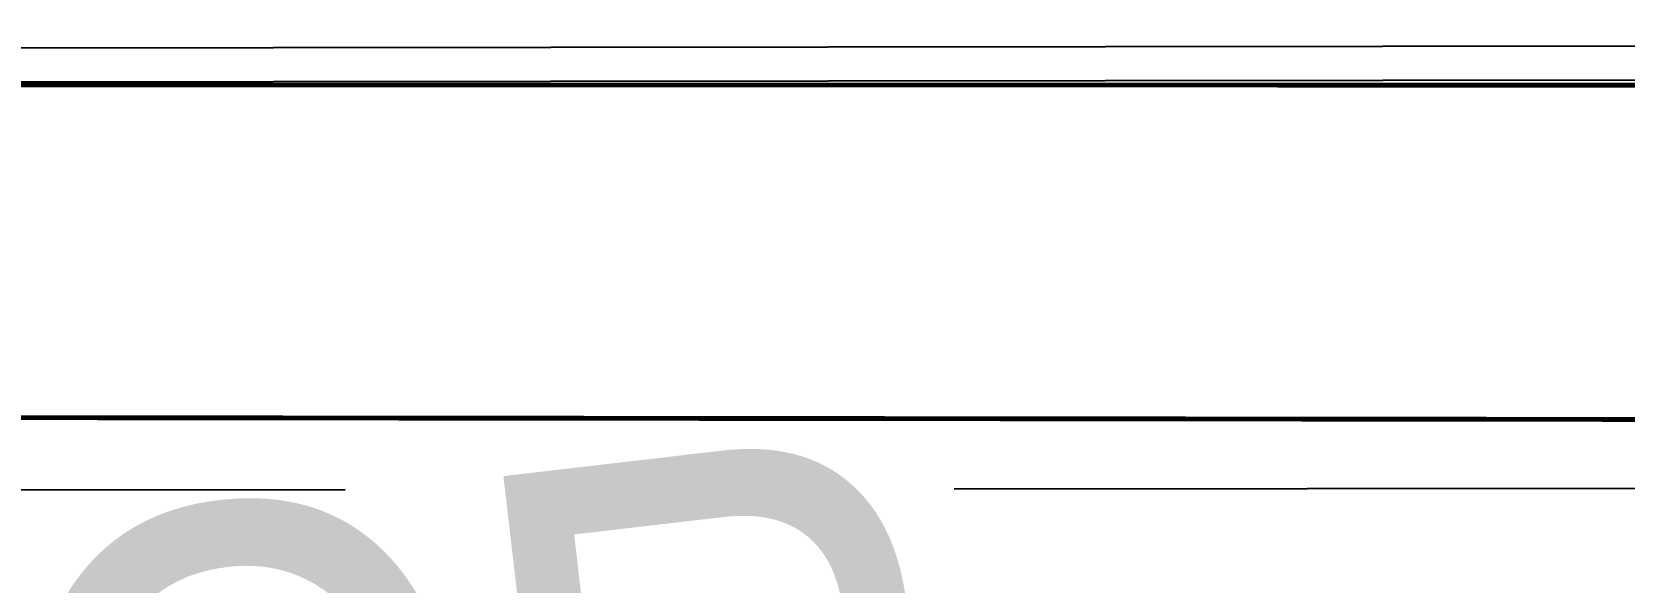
# Model space of a CAD drawing. Header units: millimetres. Extents: x -37020 to 35906, y -101 to 52234.
# Drawn here: x -152.556 to -149.289, y 321.834 to 322.964 of the extents above; entities that cross this region are included whole.
import ezdxf

# ---------------------------------------------------------------- set-up
doc = ezdxf.new("R2010")
doc.units = ezdxf.units.MM
doc.linetypes.add('DASHED2', pattern=[0.375, 0.25, -0.125])
doc.linetypes.add('TRAZO_Y_PUNTO2', pattern=[12.7, 6.35, -3.175, 0, -3.175])
for name, color, linetype in [('Catenaria', 2, 'Continuous'), ('ME-RIELES', 240, 'TRAZO_Y_PUNTO2'), ('unifilar VIAS Ppales', 5, 'DASHED2')]:
    doc.layers.add(name, color=color, linetype=linetype)
doc.styles.add('Romans', font='romans.shx', dxfattribs={"width": 0.8})

msp = doc.modelspace()

# ---------------------------------------------------------------- linework, layer by layer
at = {"layer": 'Catenaria', "color": 90, "ltscale": 0.1, "const_width": 0.01, "elevation": -11.48}
msp.add_lwpolyline([(35.4748, 322.1038), (3.6992, 321.7735), (-52.4617, 322.2083), (-107.4143, 322.1219), (-158.8467, 322.1789), (-218.1735, 322.0931), (-282.0546, 322.1683), (-282.0546, 322.1683), (-342.3177, 318.8864)], dxfattribs=at)
at = {"layer": 'ME-RIELES', "color": 8, "ltscale": 0.1, "const_width": 0.01}
msp.add_lwpolyline([(-342.2865, 322.8635), (59.3197, 322.8449)], dxfattribs=at)
at = {"layer": 'unifilar VIAS Ppales', "color": 251, "linetype": 'Continuous', "ltscale": 10}
for p, q in [((-165.6642, 322.9162, -11.48), (-124.6172, 322.9639, -11.48)), ((-165.6641, 322.8464, -11.48), (-124.6171, 322.894, -11.48))]:
    msp.add_line(p, q, dxfattribs=at)
at = {"layer": 'unifilar VIAS Ppales', "ltscale": 10}
msp.add_line((-165.6631, 322.0084, -11.48), (-124.6161, 322.056, -11.48), dxfattribs=at)

# ---------------------------------------------------------------- texts
at = {"layer": 'Catenaria', "color": 2, "insert": (-156.098, 321.5265), "char_height": 1.25, "width": 5.852721, "attachment_point": 1, "rotation": 6.646, "style": 'Romans'}
msp.add_mtext('{\\fArial|b0|i0|c0|p34;P01VCR}', dxfattribs=at)

doc.saveas('drawing.dxf')
